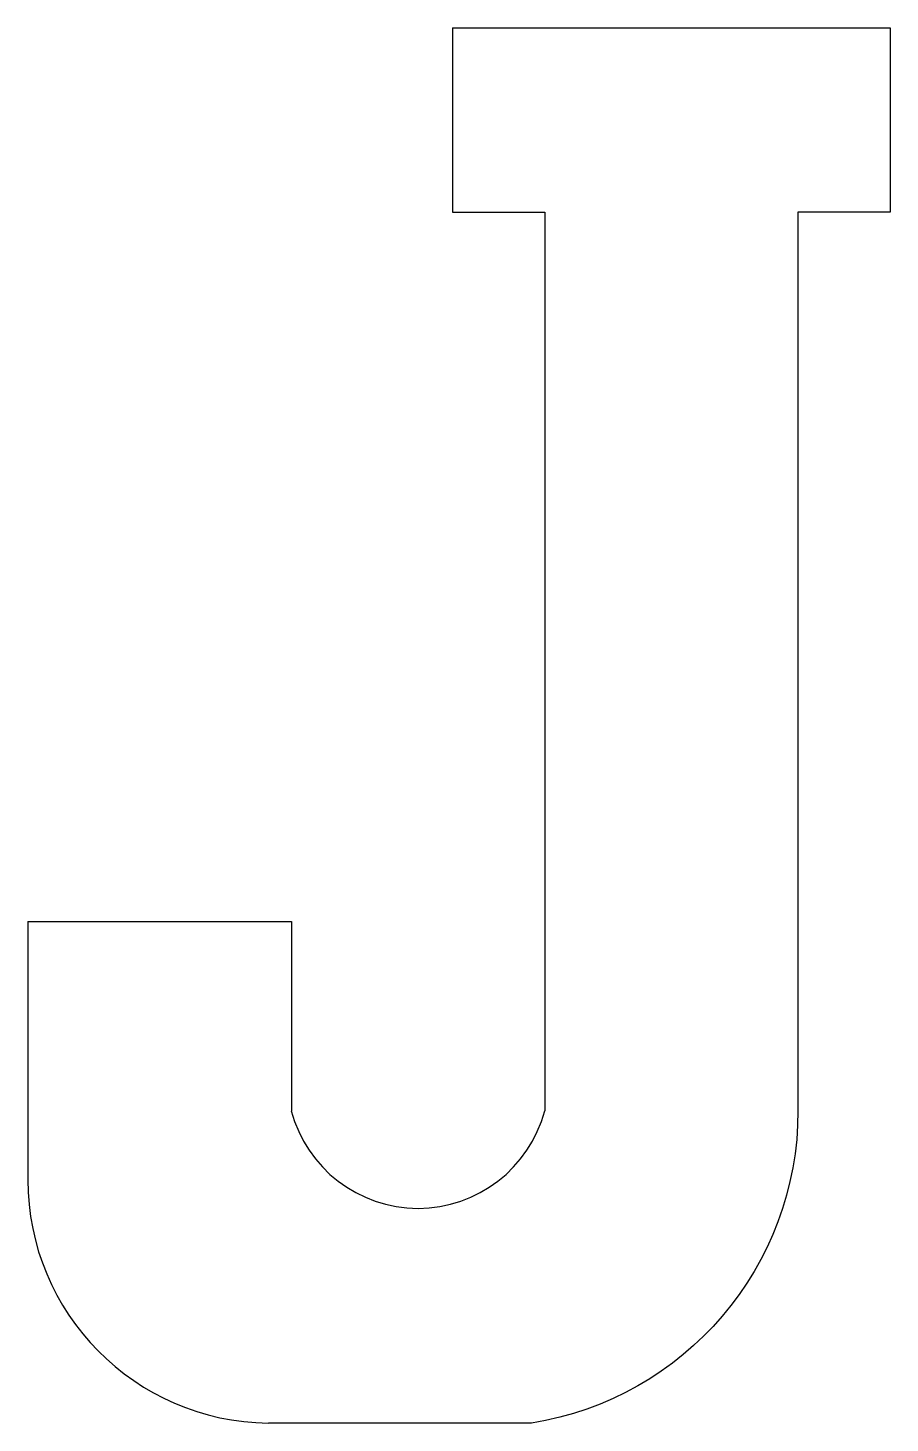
# Model space of a CAD drawing. Header units: inches. Extents: x 0 to 12.5, y 0 to 20.2.
import ezdxf

# ---------------------------------------------------------------- set-up
doc = ezdxf.new("R2010")
doc.units = ezdxf.units.IN
doc.header["$MEASUREMENT"] = 0
doc.layers.add('LETTERE', color=7, linetype='Continuous')

msp = doc.modelspace()

# ---------------------------------------------------------------- linework, layer by layer
at = {"layer": 'LETTERE', "color": 1}
for points in [[(6.147, 20.185), (12.481, 20.185), (12.481, 17.519), (11.147, 17.519), (11.147, 4.519)], [(6.147, 20.185), (6.147, 17.519), (7.481, 17.519)], [(7.481, 17.519), (7.481, 4.519)]]:
    msp.add_lwpolyline(points, dxfattribs=at)
for points in [[(0, 7.259), (0, 3.519, 0.411051), (3.481, 0, 0.191068)], [(0, 7.259), (3.814, 7.259), (3.814, 4.519, 0.990043)], [(11.147, 4.519, -0.368912), (7.288, 0, 12.703944)], [(7.288, 0), (3.481, 0, -0.501575)]]:
    msp.add_lwpolyline(points, format="xyb", dxfattribs=at)
msp.add_arc((5.647, 5.004), 1.897, 194.841, 345.159, dxfattribs=at)

doc.saveas('drawing.dxf')
